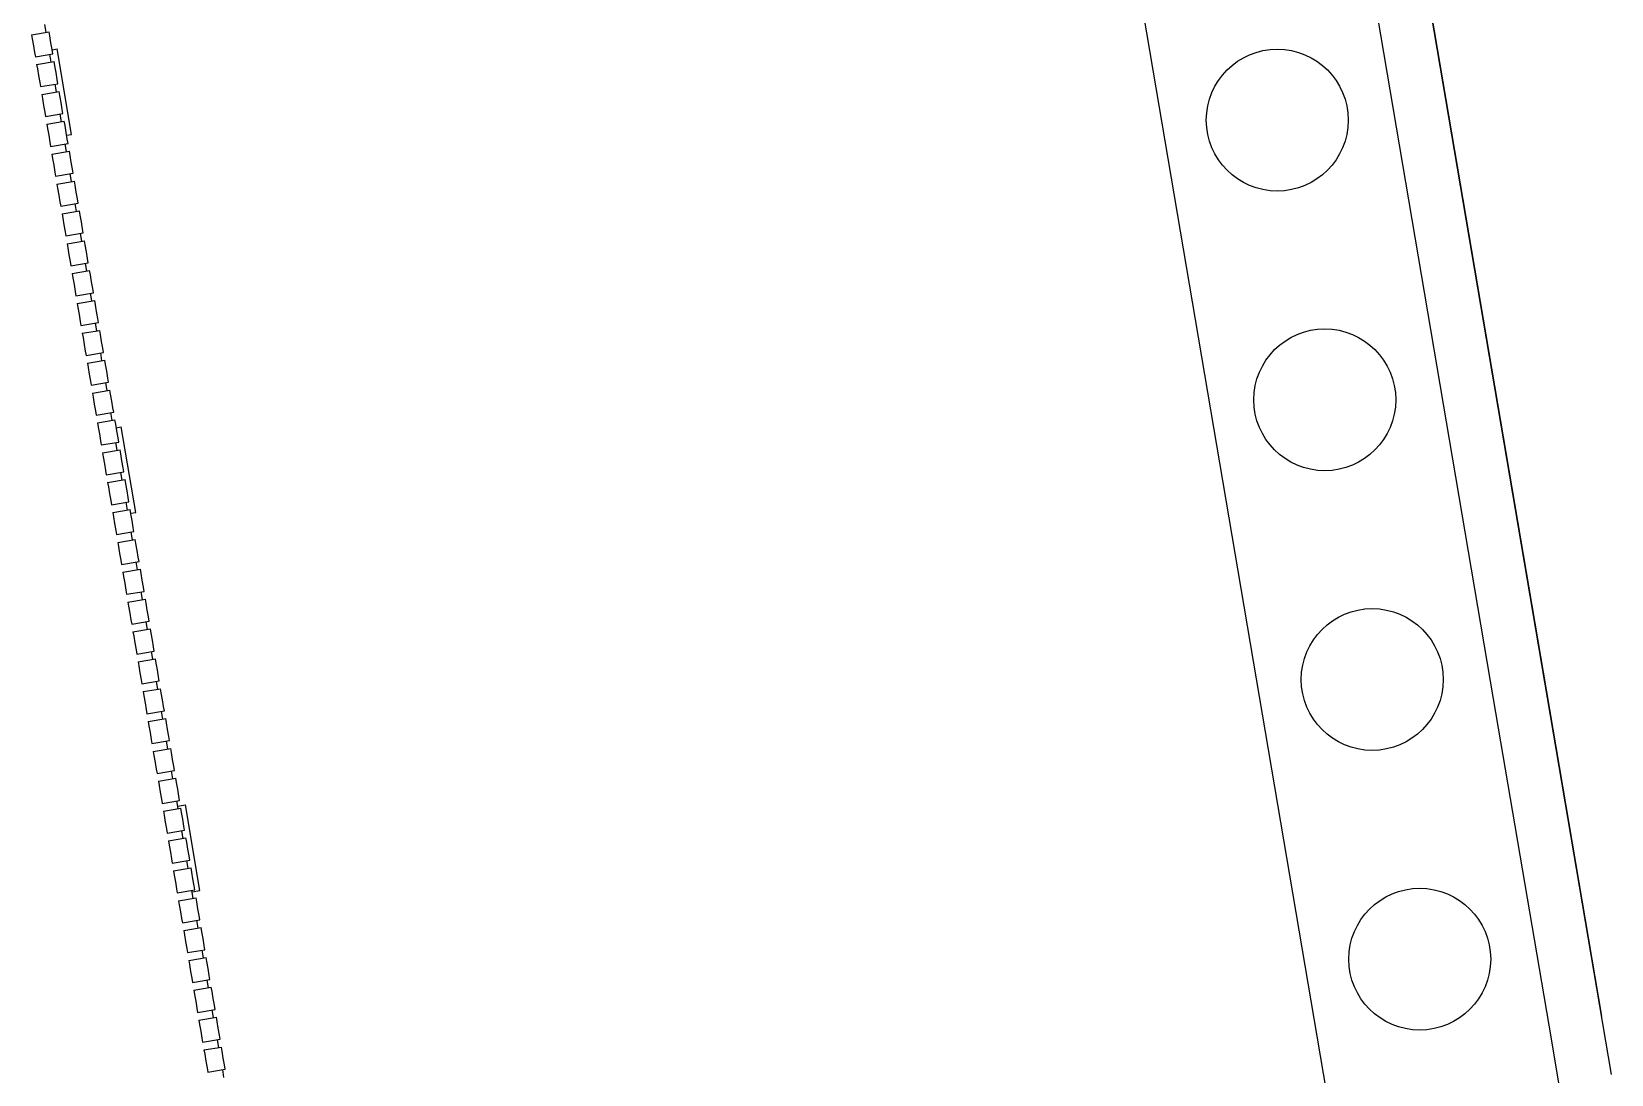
# Model space of a CAD drawing. Header units: inches. Extents: x -6210 to 141093, y -2740 to 21225.
# Drawn here: x 100112.8 to 100513.6, y 7602 to 7866.7 of the extents above; entities that cross this region are included whole.
import ezdxf

# ---------------------------------------------------------------- set-up
doc = ezdxf.new("R2010")
doc.units = ezdxf.units.IN
doc.header["$LTSCALE"] = 100
doc.header["$MEASUREMENT"] = 0
doc.layers.add('car area', color=53, linetype='Continuous')

msp = doc.modelspace()

# ---------------------------------------------------------------- linework, layer by layer
at = {"layer": 'car area'}
for p, q in [((100453.30013, 7526.99824), (100264.57883, 8639.09907)), ((100483.72674, 7697.35813), (100441.4414, 7946.53805)), ((100455.87915, 7942.14939), (100497.03646, 7699.61676)), ((100513.59976, 7602.01217), (100455.87915, 7942.14939)), ((100116.51085, 7866.53079), (100116.17623, 7868.5026)), ((100112.80026, 7865.90111), (100117.23683, 7866.65399)), ((100112.80026, 7865.90111), (100112.98117, 7864.83504)), ((100112.98117, 7864.83504), (100113.27604, 7863.09744)), ((100117.41774, 7865.58792), (100117.23683, 7866.65399)), ((100117.71261, 7863.85032), (100117.41774, 7865.58792)), ((100118.00748, 7862.11272), (100117.71261, 7863.85032)), ((100113.27604, 7863.09744), (100113.5709, 7861.35984)), ((100113.5709, 7861.35984), (100113.75181, 7860.29378)), ((100113.75181, 7860.29378), (100118.18839, 7861.04665)), ((100117.79701, 7858.95164), (100117.4624, 7860.92345)), ((100118.18839, 7861.04665), (100118.00748, 7862.11272)), ((100118.0141, 7862.07372), (100119.25992, 7862.28513)), ((100122.94065, 7840.59522), (100119.25992, 7862.28513)), ((100114.08643, 7858.32197), (100118.523, 7859.07484)), ((100114.08643, 7858.32197), (100114.26734, 7857.2559)), ((100114.26734, 7857.2559), (100114.5622, 7855.5183)), ((100118.70391, 7858.00878), (100118.523, 7859.07484)), ((100118.99878, 7856.27118), (100118.70391, 7858.00878)), ((100119.29364, 7854.53358), (100118.99878, 7856.27118)), ((100114.5622, 7855.5183), (100114.85707, 7853.7807)), ((100114.85707, 7853.7807), (100115.03798, 7852.71463)), ((100115.03798, 7852.71463), (100119.47455, 7853.46751)), ((100119.08318, 7851.3725), (100118.74856, 7853.34431)), ((100119.47455, 7853.46751), (100119.29364, 7854.53358)), ((100115.37259, 7850.74282), (100119.80916, 7851.4957)), ((100115.37259, 7850.74282), (100115.5535, 7849.67675)), ((100115.5535, 7849.67675), (100115.84837, 7847.93915)), ((100115.84837, 7847.93915), (100116.14324, 7846.20155)), ((100119.99007, 7850.42963), (100119.80916, 7851.4957)), ((100120.28494, 7848.69203), (100119.99007, 7850.42963)), ((100120.57981, 7846.95443), (100120.28494, 7848.69203)), ((100116.14324, 7846.20155), (100116.32415, 7845.13549)), ((100116.32415, 7845.13549), (100120.76072, 7845.88836)), ((100116.65876, 7843.16368), (100121.09533, 7843.91655)), ((100120.36934, 7843.79336), (100120.03473, 7845.76517)), ((100120.76072, 7845.88836), (100120.57981, 7846.95443)), ((100121.27624, 7842.85049), (100121.09533, 7843.91655)), ((100116.65876, 7843.16368), (100116.83967, 7842.09761)), ((100116.83967, 7842.09761), (100117.13453, 7840.36001)), ((100117.13453, 7840.36001), (100117.4294, 7838.62241)), ((100121.57111, 7841.11289), (100121.27624, 7842.85049)), ((100121.86597, 7839.37529), (100121.57111, 7841.11289)), ((100121.69483, 7840.38381), (100122.94065, 7840.59522)), ((100117.4294, 7838.62241), (100117.61031, 7837.55634)), ((100117.61031, 7837.55634), (100122.04688, 7838.30922)), ((100117.94492, 7835.58453), (100122.3815, 7836.33741)), ((100121.65551, 7836.21421), (100121.3209, 7838.18602)), ((100122.04688, 7838.30922), (100121.86597, 7839.37529)), ((100122.56241, 7835.27134), (100122.3815, 7836.33741)), ((100117.94492, 7835.58453), (100118.12583, 7834.51846)), ((100118.12583, 7834.51846), (100118.4207, 7832.78086)), ((100118.4207, 7832.78086), (100118.71557, 7831.04326)), ((100122.85727, 7833.53374), (100122.56241, 7835.27134)), ((100123.15214, 7831.79614), (100122.85727, 7833.53374)), ((100123.33305, 7830.73007), (100123.15214, 7831.79614)), ((100118.71557, 7831.04326), (100118.89648, 7829.9772)), ((100118.89648, 7829.9772), (100123.33305, 7830.73007)), ((100119.23109, 7828.00539), (100123.66766, 7828.75826)), ((100119.23109, 7828.00539), (100119.412, 7826.93932)), ((100122.94167, 7828.63507), (100122.60706, 7830.60688)), ((100123.84857, 7827.6922), (100123.66766, 7828.75826)), ((100124.14344, 7825.9546), (100123.84857, 7827.6922)), ((100119.412, 7826.93932), (100119.70687, 7825.20172)), ((100119.70687, 7825.20172), (100120.00173, 7823.46412)), ((100124.43831, 7824.217), (100124.14344, 7825.9546)), ((100124.61921, 7823.15093), (100124.43831, 7824.217)), ((100120.00173, 7823.46412), (100120.18264, 7822.39805)), ((100120.18264, 7822.39805), (100124.61921, 7823.15093)), ((100120.51725, 7820.42624), (100124.95383, 7821.17912)), ((100120.51725, 7820.42624), (100120.69816, 7819.36018)), ((100124.22784, 7821.05592), (100123.89323, 7823.02773)), ((100125.13474, 7820.11305), (100124.95383, 7821.17912)), ((100125.4296, 7818.37545), (100125.13474, 7820.11305)), ((100120.69816, 7819.36018), (100120.99303, 7817.62258)), ((100120.99303, 7817.62258), (100121.2879, 7815.88498)), ((100121.2879, 7815.88498), (100121.46881, 7814.81891)), ((100125.72447, 7816.63785), (100125.4296, 7818.37545)), ((100125.90538, 7815.57179), (100125.72447, 7816.63785)), ((100121.46881, 7814.81891), (100125.90538, 7815.57179)), ((100121.80342, 7812.8471), (100126.23999, 7813.59998)), ((100121.80342, 7812.8471), (100121.98433, 7811.78103)), ((100121.98433, 7811.78103), (100122.2792, 7810.04343)), ((100125.51401, 7813.47678), (100125.17939, 7815.44859)), ((100126.4209, 7812.53391), (100126.23999, 7813.59998)), ((100126.71577, 7810.79631), (100126.4209, 7812.53391)), ((100122.2792, 7810.04343), (100122.57406, 7808.30583)), ((100122.57406, 7808.30583), (100122.75497, 7807.23976)), ((100122.75497, 7807.23976), (100127.19155, 7807.99264)), ((100126.80017, 7805.89763), (100126.46556, 7807.86944)), ((100127.01064, 7809.05871), (100126.71577, 7810.79631)), ((100127.19155, 7807.99264), (100127.01064, 7809.05871)), ((100123.08959, 7805.26795), (100127.52616, 7806.02083)), ((100123.08959, 7805.26795), (100123.2705, 7804.20189)), ((100123.2705, 7804.20189), (100123.56536, 7802.46429)), ((100127.70707, 7804.95476), (100127.52616, 7806.02083)), ((100128.00194, 7803.21716), (100127.70707, 7804.95476)), ((100123.56536, 7802.46429), (100123.86023, 7800.72669)), ((100123.86023, 7800.72669), (100124.04114, 7799.66062)), ((100124.04114, 7799.66062), (100128.47771, 7800.4135)), ((100128.08634, 7798.31849), (100127.75172, 7800.2903)), ((100128.2968, 7801.47956), (100128.00194, 7803.21716)), ((100128.47771, 7800.4135), (100128.2968, 7801.47956)), ((100124.37575, 7797.68881), (100128.81232, 7798.44169)), ((100124.37575, 7797.68881), (100124.55666, 7796.62274)), ((100124.55666, 7796.62274), (100124.85153, 7794.88514)), ((100128.99323, 7797.37562), (100128.81232, 7798.44169)), ((100129.2881, 7795.63802), (100128.99323, 7797.37562)), ((100129.58297, 7793.90042), (100129.2881, 7795.63802)), ((100124.85153, 7794.88514), (100125.1464, 7793.14754)), ((100125.1464, 7793.14754), (100125.32731, 7792.08147)), ((100125.32731, 7792.08147), (100129.76388, 7792.83435)), ((100129.3725, 7790.73934), (100129.03789, 7792.71115)), ((100129.76388, 7792.83435), (100129.58297, 7793.90042)), ((100125.66192, 7790.10966), (100130.09849, 7790.86254)), ((100125.66192, 7790.10966), (100125.84283, 7789.0436)), ((100125.84283, 7789.0436), (100126.13769, 7787.306)), ((100130.2794, 7789.79647), (100130.09849, 7790.86254)), ((100130.57427, 7788.05887), (100130.2794, 7789.79647)), ((100130.86913, 7786.32127), (100130.57427, 7788.05887)), ((100126.13769, 7787.306), (100126.43256, 7785.5684)), ((100126.43256, 7785.5684), (100126.61347, 7784.50233)), ((100126.61347, 7784.50233), (100131.05004, 7785.25521)), ((100130.65867, 7783.1602), (100130.32406, 7785.13201)), ((100131.05004, 7785.25521), (100130.86913, 7786.32127)), ((100126.94808, 7782.53052), (100131.38466, 7783.2834)), ((100126.94808, 7782.53052), (100127.12899, 7781.46445)), ((100127.12899, 7781.46445), (100127.42386, 7779.72685)), ((100127.42386, 7779.72685), (100127.71873, 7777.98925)), ((100131.56557, 7782.21733), (100131.38466, 7783.2834)), ((100131.86043, 7780.47973), (100131.56557, 7782.21733)), ((100132.1553, 7778.74213), (100131.86043, 7780.47973)), ((100127.71873, 7777.98925), (100127.89964, 7776.92318)), ((100127.89964, 7776.92318), (100132.33621, 7777.67606)), ((100128.23425, 7774.95137), (100132.67082, 7775.70425)), ((100131.94483, 7775.58105), (100131.61022, 7777.55286)), ((100132.33621, 7777.67606), (100132.1553, 7778.74213)), ((100132.85173, 7774.63818), (100132.67082, 7775.70425)), ((100128.23425, 7774.95137), (100128.41516, 7773.88531)), ((100128.41516, 7773.88531), (100128.71003, 7772.14771)), ((100128.71003, 7772.14771), (100129.00489, 7770.41011)), ((100133.1466, 7772.90058), (100132.85173, 7774.63818)), ((100133.44147, 7771.16299), (100133.1466, 7772.90058)), ((100129.00489, 7770.41011), (100129.1858, 7769.34404)), ((100129.1858, 7769.34404), (100133.62238, 7770.09692)), ((100129.52041, 7767.37223), (100133.95699, 7768.12511)), ((100133.231, 7768.00191), (100132.89639, 7769.97372)), ((100133.62238, 7770.09692), (100133.44147, 7771.16299)), ((100134.1379, 7767.05904), (100133.95699, 7768.12511)), ((100129.52041, 7767.37223), (100129.70132, 7766.30616)), ((100129.70132, 7766.30616), (100129.99619, 7764.56856)), ((100129.99619, 7764.56856), (100130.29106, 7762.83096)), ((100134.43276, 7765.32144), (100134.1379, 7767.05904)), ((100134.29565, 7766.12946), (100135.54147, 7766.34087)), ((100134.72763, 7763.58384), (100134.43276, 7765.32144)), ((100134.90854, 7762.51777), (100134.72763, 7763.58384)), ((100139.2222, 7744.65096), (100135.54147, 7766.34087)), ((100130.29106, 7762.83096), (100130.47197, 7761.7649)), ((100130.47197, 7761.7649), (100134.90854, 7762.51777)), ((100130.80658, 7759.79309), (100135.24315, 7760.54596)), ((100130.80658, 7759.79309), (100130.98749, 7758.72702)), ((100134.51717, 7760.42276), (100134.18255, 7762.39457)), ((100135.42406, 7759.4799), (100135.24315, 7760.54596)), ((100135.71893, 7757.7423), (100135.42406, 7759.4799)), ((100130.98749, 7758.72702), (100131.28236, 7756.98942)), ((100131.28236, 7756.98942), (100131.57722, 7755.25182)), ((100136.0138, 7756.0047), (100135.71893, 7757.7423)), ((100136.19471, 7754.93863), (100136.0138, 7756.0047)), ((100131.57722, 7755.25182), (100131.75813, 7754.18575)), ((100131.75813, 7754.18575), (100136.19471, 7754.93863)), ((100132.09275, 7752.21394), (100136.52932, 7752.96682)), ((100132.09275, 7752.21394), (100132.27366, 7751.14787)), ((100135.80333, 7752.84362), (100135.46872, 7754.81543)), ((100136.71023, 7751.90075), (100136.52932, 7752.96682)), ((100137.0051, 7750.16315), (100136.71023, 7751.90075)), ((100132.27366, 7751.14787), (100132.56852, 7749.41027)), ((100132.56852, 7749.41027), (100132.86339, 7747.67267)), ((100132.86339, 7747.67267), (100133.0443, 7746.60661)), ((100137.29996, 7748.42555), (100137.0051, 7750.16315)), ((100137.48087, 7747.35948), (100137.29996, 7748.42555)), ((100133.0443, 7746.60661), (100137.48087, 7747.35948)), ((100133.37891, 7744.6348), (100137.81548, 7745.38767)), ((100133.37891, 7744.6348), (100133.55982, 7743.56873)), ((100133.55982, 7743.56873), (100133.85469, 7741.83113)), ((100137.0895, 7745.26447), (100136.75488, 7747.23628)), ((100137.99639, 7744.32161), (100137.81548, 7745.38767)), ((100137.97638, 7744.43955), (100139.2222, 7744.65096)), ((100138.29126, 7742.58401), (100137.99639, 7744.32161)), ((100133.85469, 7741.83113), (100134.14956, 7740.09353)), ((100134.14956, 7740.09353), (100134.33047, 7739.02746)), ((100134.33047, 7739.02746), (100138.76704, 7739.78034)), ((100138.37566, 7737.68533), (100138.04105, 7739.65714)), ((100138.58613, 7740.84641), (100138.29126, 7742.58401)), ((100138.76704, 7739.78034), (100138.58613, 7740.84641)), ((100134.66508, 7737.05565), (100139.10165, 7737.80853)), ((100134.66508, 7737.05565), (100134.84599, 7735.98958)), ((100134.84599, 7735.98958), (100135.14085, 7734.25198)), ((100139.28256, 7736.74246), (100139.10165, 7737.80853)), ((100139.57743, 7735.00486), (100139.28256, 7736.74246)), ((100135.14085, 7734.25198), (100135.43572, 7732.51438)), ((100135.43572, 7732.51438), (100135.61663, 7731.44832)), ((100135.61663, 7731.44832), (100140.0532, 7732.20119)), ((100139.66183, 7730.10619), (100139.32722, 7732.078)), ((100139.87229, 7733.26726), (100139.57743, 7735.00486)), ((100140.0532, 7732.20119), (100139.87229, 7733.26726)), ((100135.95124, 7729.47651), (100140.38782, 7730.22938)), ((100135.95124, 7729.47651), (100136.13215, 7728.41044)), ((100136.13215, 7728.41044), (100136.42702, 7726.67284)), ((100140.56873, 7729.16332), (100140.38782, 7730.22938)), ((100140.86359, 7727.42572), (100140.56873, 7729.16332)), ((100141.15846, 7725.68812), (100140.86359, 7727.42572)), ((100136.42702, 7726.67284), (100136.72189, 7724.93524)), ((100136.72189, 7724.93524), (100136.9028, 7723.86917)), ((100136.9028, 7723.86917), (100141.33937, 7724.62205)), ((100140.94799, 7722.52704), (100140.61338, 7724.49885)), ((100141.33937, 7724.62205), (100141.15846, 7725.68812)), ((100137.23741, 7721.89736), (100141.67398, 7722.65024)), ((100137.23741, 7721.89736), (100137.41832, 7720.83129)), ((100137.41832, 7720.83129), (100137.71319, 7719.09369)), ((100141.85489, 7721.58417), (100141.67398, 7722.65024)), ((100142.14976, 7719.84657), (100141.85489, 7721.58417)), ((100142.44463, 7718.10897), (100142.14976, 7719.84657)), ((100137.71319, 7719.09369), (100138.00805, 7717.35609)), ((100138.00805, 7717.35609), (100138.18896, 7716.29003)), ((100138.18896, 7716.29003), (100142.62554, 7717.0429)), ((100142.23416, 7714.9479), (100141.89955, 7716.91971)), ((100142.62554, 7717.0429), (100142.44463, 7718.10897)), ((100138.52358, 7714.31822), (100142.96015, 7715.07109)), ((100138.52358, 7714.31822), (100138.70448, 7713.25215)), ((100138.70448, 7713.25215), (100138.99935, 7711.51455)), ((100138.99935, 7711.51455), (100139.29422, 7709.77695)), ((100143.14106, 7714.00503), (100142.96015, 7715.07109)), ((100143.43592, 7712.26743), (100143.14106, 7714.00503)), ((100143.73079, 7710.52983), (100143.43592, 7712.26743)), ((100139.29422, 7709.77695), (100139.47513, 7708.71088)), ((100139.47513, 7708.71088), (100143.9117, 7709.46376)), ((100139.80974, 7706.73907), (100144.24631, 7707.49195)), ((100143.52033, 7707.36875), (100143.18571, 7709.34056)), ((100143.9117, 7709.46376), (100143.73079, 7710.52983)), ((100144.42722, 7706.42588), (100144.24631, 7707.49195)), ((100139.80974, 7706.73907), (100139.99065, 7705.67301)), ((100139.99065, 7705.67301), (100140.28552, 7703.93541)), ((100140.28552, 7703.93541), (100140.58038, 7702.19781)), ((100144.72209, 7704.68828), (100144.42722, 7706.42588)), ((100145.01696, 7702.95068), (100144.72209, 7704.68828)), ((100140.58038, 7702.19781), (100140.76129, 7701.13174)), ((100140.76129, 7701.13174), (100145.19787, 7701.88462)), ((100141.09591, 7699.15993), (100145.53248, 7699.91281)), ((100144.80649, 7699.78961), (100144.47188, 7701.76142)), ((100145.19787, 7701.88462), (100145.01696, 7702.95068)), ((100145.71339, 7698.84674), (100145.53248, 7699.91281)), ((100497.03646, 7699.61676), (100511.09017, 7616.80074)), ((100141.09591, 7699.15993), (100141.27682, 7698.09386)), ((100141.27682, 7698.09386), (100141.57168, 7696.35626)), ((100141.57168, 7696.35626), (100141.86655, 7694.61866)), ((100146.00826, 7697.10914), (100145.71339, 7698.84674)), ((100146.30312, 7695.37154), (100146.00826, 7697.10914)), ((100146.48403, 7694.30547), (100146.30312, 7695.37154)), ((100497.78045, 7614.54211), (100483.72674, 7697.35813)), ((100141.86655, 7694.61866), (100142.04746, 7693.55259)), ((100142.04746, 7693.55259), (100146.48403, 7694.30547)), ((100142.38207, 7691.58078), (100146.81864, 7692.33366)), ((100142.38207, 7691.58078), (100142.56298, 7690.51472)), ((100146.09266, 7692.21046), (100145.75805, 7694.18227)), ((100146.99955, 7691.26759), (100146.81864, 7692.33366)), ((100142.56298, 7690.51472), (100142.85785, 7688.77712)), ((100142.85785, 7688.77712), (100143.15272, 7687.03952)), ((100147.29442, 7689.52999), (100146.99955, 7691.26759)), ((100147.58929, 7687.79239), (100147.29442, 7689.52999)), ((100147.7702, 7686.72633), (100147.58929, 7687.79239)), ((100143.15272, 7687.03952), (100143.33363, 7685.97345)), ((100143.33363, 7685.97345), (100147.7702, 7686.72633)), ((100143.66824, 7684.00164), (100148.10481, 7684.75452)), ((100143.66824, 7684.00164), (100143.84915, 7682.93557)), ((100147.37882, 7684.63132), (100147.04421, 7686.60313)), ((100148.28572, 7683.68845), (100148.10481, 7684.75452)), ((100148.58059, 7681.95085), (100148.28572, 7683.68845)), ((100143.84915, 7682.93557), (100144.14401, 7681.19797)), ((100144.14401, 7681.19797), (100144.43888, 7679.46037)), ((100144.43888, 7679.46037), (100144.61979, 7678.3943)), ((100148.87545, 7680.21325), (100148.58059, 7681.95085)), ((100149.05636, 7679.14718), (100148.87545, 7680.21325)), ((100144.61979, 7678.3943), (100149.05636, 7679.14718)), ((100144.9544, 7676.42249), (100149.39098, 7677.17537)), ((100144.9544, 7676.42249), (100145.13531, 7675.35643)), ((100145.13531, 7675.35643), (100145.43018, 7673.61883)), ((100148.66499, 7677.05217), (100148.33038, 7679.02398)), ((100149.57189, 7676.1093), (100149.39098, 7677.17537)), ((100149.86675, 7674.3717), (100149.57189, 7676.1093)), ((100145.43018, 7673.61883), (100145.72505, 7671.88123)), ((100145.72505, 7671.88123), (100145.90596, 7670.81516)), ((100145.90596, 7670.81516), (100150.34253, 7671.56804)), ((100149.95115, 7669.47303), (100149.61654, 7671.44484)), ((100150.16162, 7672.6341), (100149.86675, 7674.3717)), ((100150.34253, 7671.56804), (100150.16162, 7672.6341)), ((100146.24057, 7668.84335), (100150.67714, 7669.59623)), ((100146.24057, 7668.84335), (100146.42148, 7667.77728)), ((100146.42148, 7667.77728), (100146.71635, 7666.03968)), ((100149.85121, 7670.062), (100151.82302, 7670.39661)), ((100150.85805, 7668.53016), (100150.67714, 7669.59623)), ((100151.15292, 7666.79256), (100150.85805, 7668.53016)), ((100155.50375, 7648.7067), (100151.82302, 7670.39661)), ((100146.71635, 7666.03968), (100147.01121, 7664.30208)), ((100147.01121, 7664.30208), (100147.19212, 7663.23601)), ((100147.19212, 7663.23601), (100151.6287, 7663.98889)), ((100151.23732, 7661.89388), (100150.90271, 7663.86569)), ((100151.44779, 7665.05496), (100151.15292, 7666.79256)), ((100151.6287, 7663.98889), (100151.44779, 7665.05496)), ((100147.52674, 7661.2642), (100151.96331, 7662.01708)), ((100147.52674, 7661.2642), (100147.70764, 7660.19814)), ((100147.70764, 7660.19814), (100148.00251, 7658.46054)), ((100152.14422, 7660.95101), (100151.96331, 7662.01708)), ((100152.43908, 7659.21341), (100152.14422, 7660.95101)), ((100148.00251, 7658.46054), (100148.29738, 7656.72294)), ((100148.29738, 7656.72294), (100148.47829, 7655.65687)), ((100148.47829, 7655.65687), (100152.91486, 7656.40975)), ((100152.52349, 7654.31474), (100152.18887, 7656.28655)), ((100152.73395, 7657.47581), (100152.43908, 7659.21341)), ((100152.91486, 7656.40975), (100152.73395, 7657.47581)), ((100148.8129, 7653.68506), (100153.24947, 7654.43794)), ((100148.8129, 7653.68506), (100148.99381, 7652.61899)), ((100148.99381, 7652.61899), (100149.28868, 7650.88139)), ((100153.43038, 7653.37187), (100153.24947, 7654.43794)), ((100153.72525, 7651.63427), (100153.43038, 7653.37187)), ((100154.02012, 7649.89667), (100153.72525, 7651.63427)), ((100149.28868, 7650.88139), (100149.58355, 7649.14379)), ((100149.58355, 7649.14379), (100149.76445, 7648.07773)), ((100149.76445, 7648.07773), (100154.20103, 7648.8306)), ((100153.80965, 7646.73559), (100153.47504, 7648.7074)), ((100153.53194, 7648.37209), (100155.50375, 7648.7067)), ((100154.20103, 7648.8306), (100154.02012, 7649.89667)), ((100150.09907, 7646.10592), (100154.53564, 7646.85879)), ((100150.09907, 7646.10592), (100150.27998, 7645.03985)), ((100150.27998, 7645.03985), (100150.57484, 7643.30225)), ((100150.57484, 7643.30225), (100150.86971, 7641.56465)), ((100154.71655, 7645.79273), (100154.53564, 7646.85879)), ((100155.01142, 7644.05513), (100154.71655, 7645.79273)), ((100155.30628, 7642.31753), (100155.01142, 7644.05513)), ((100150.86971, 7641.56465), (100151.05062, 7640.49858)), ((100151.05062, 7640.49858), (100155.48719, 7641.25146)), ((100151.38523, 7638.52677), (100155.82181, 7639.27965)), ((100155.09582, 7639.15645), (100154.76121, 7641.12826)), ((100155.48719, 7641.25146), (100155.30628, 7642.31753)), ((100156.00271, 7638.21358), (100155.82181, 7639.27965)), ((100151.38523, 7638.52677), (100151.56614, 7637.4607)), ((100151.56614, 7637.4607), (100151.86101, 7635.7231)), ((100151.86101, 7635.7231), (100152.15588, 7633.9855)), ((100156.29758, 7636.47598), (100156.00271, 7638.21358)), ((100156.59245, 7634.73838), (100156.29758, 7636.47598)), ((100152.15588, 7633.9855), (100152.33679, 7632.91944)), ((100152.33679, 7632.91944), (100156.77336, 7633.67231)), ((100152.6714, 7630.94763), (100157.10797, 7631.7005)), ((100156.38198, 7631.5773), (100156.04737, 7633.54911)), ((100156.77336, 7633.67231), (100156.59245, 7634.73838)), ((100157.28888, 7630.63444), (100157.10797, 7631.7005)), ((100152.6714, 7630.94763), (100152.85231, 7629.88156)), ((100152.85231, 7629.88156), (100153.14718, 7628.14396)), ((100153.14718, 7628.14396), (100153.44204, 7626.40636)), ((100157.58375, 7628.89684), (100157.28888, 7630.63444)), ((100157.87861, 7627.15924), (100157.58375, 7628.89684)), ((100153.44204, 7626.40636), (100153.62295, 7625.34029)), ((100153.62295, 7625.34029), (100158.05952, 7626.09317)), ((100153.95756, 7623.36848), (100158.39414, 7624.12136)), ((100153.95756, 7623.36848), (100154.13847, 7622.30241)), ((100157.66815, 7623.99816), (100157.33354, 7625.96997)), ((100158.05952, 7626.09317), (100157.87861, 7627.15924)), ((100158.57505, 7623.05529), (100158.39414, 7624.12136)), ((100154.13847, 7622.30241), (100154.43334, 7620.56481)), ((100154.43334, 7620.56481), (100154.72821, 7618.82721)), ((100158.86991, 7621.31769), (100158.57505, 7623.05529)), ((100159.16478, 7619.58009), (100158.86991, 7621.31769)), ((100159.34569, 7618.51402), (100159.16478, 7619.58009)), ((100154.72821, 7618.82721), (100154.90912, 7617.76115)), ((100154.90912, 7617.76115), (100159.34569, 7618.51402)), ((100155.24373, 7615.78934), (100159.6803, 7616.54221)), ((100155.24373, 7615.78934), (100155.42464, 7614.72327)), ((100158.95431, 7616.41902), (100158.6197, 7618.39083)), ((100159.86121, 7615.47615), (100159.6803, 7616.54221)), ((100160.15608, 7613.73855), (100159.86121, 7615.47615)), ((100155.42464, 7614.72327), (100155.71951, 7612.98567)), ((100155.71951, 7612.98567), (100156.01437, 7611.24807)), ((100156.01437, 7611.24807), (100156.19528, 7610.182)), ((100160.45095, 7612.00095), (100160.15608, 7613.73855)), ((100160.63186, 7610.93488), (100160.45095, 7612.00095)), ((100506.76213, 7561.61473), (100497.78045, 7614.54211)), ((100156.19528, 7610.182), (100160.63186, 7610.93488)), ((100156.5299, 7608.21019), (100160.96647, 7608.96307)), ((100156.5299, 7608.21019), (100156.71081, 7607.14412)), ((100159.90587, 7610.81168), (100160.24048, 7608.83987)), ((100161.14738, 7607.897), (100160.96647, 7608.96307)), ((100161.44224, 7606.1594), (100161.14738, 7607.897)), ((100156.71081, 7607.14412), (100157.00567, 7605.40652)), ((100157.00567, 7605.40652), (100157.30054, 7603.66892)), ((100157.30054, 7603.66892), (100157.48145, 7602.60286)), ((100157.48145, 7602.60286), (100161.91802, 7603.35573)), ((100161.19203, 7603.23254), (100161.52665, 7601.26073)), ((100161.73711, 7604.4218), (100161.44224, 7606.1594)), ((100161.91802, 7603.35573), (100161.73711, 7604.4218))]:
    msp.add_line(p, q, dxfattribs=at)
for centre in [(100428.83166, 7844.21773), (100440.8777, 7773.23257), (100452.92374, 7702.24741), (100464.96978, 7631.26225)]:
    msp.add_circle(centre, 18, dxfattribs=at)

doc.saveas('drawing.dxf')
